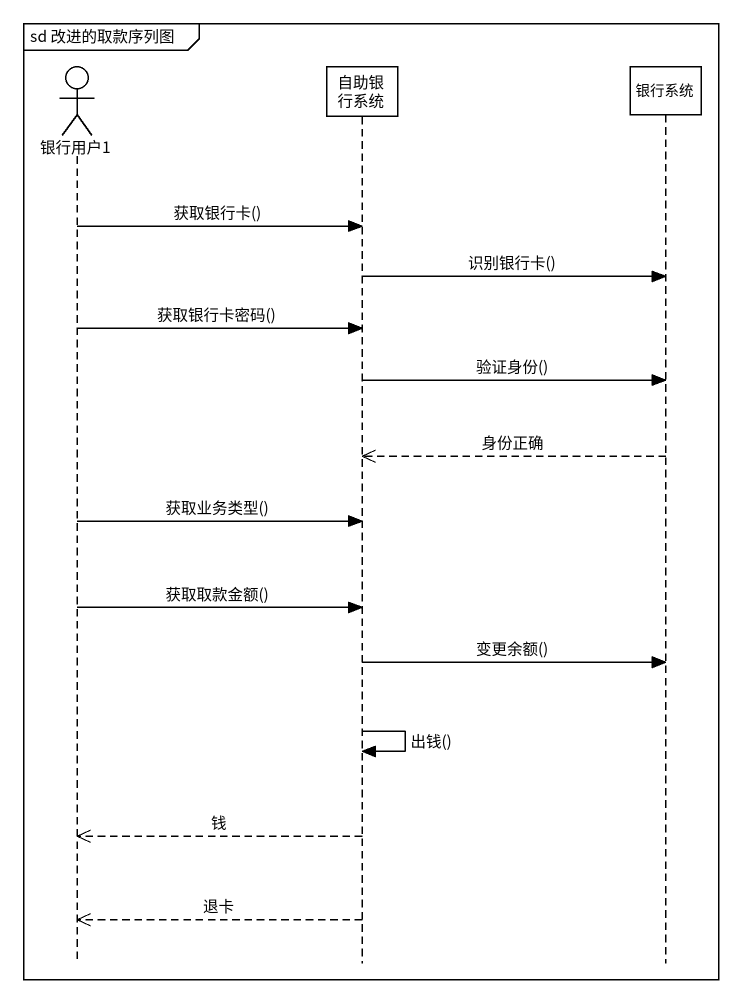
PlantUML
@startuml
mainframe sd 改进的取款序列图
hide footbox
actor 银行用户1
participant 自助银行系统
participant 银行系统

银行用户1 -> 自助银行系统 : 获取银行卡()
自助银行系统 -> 银行系统 : 识别银行卡()
银行用户1 -> 自助银行系统 : 获取银行卡密码()
自助银行系统 -> 银行系统 : 验证身份()
银行系统 -->> 自助银行系统 : 身份正确
银行用户1 -> 自助银行系统 : 获取业务类型()
银行用户1 -> 自助银行系统 : 获取取款金额()
自助银行系统 -> 银行系统 : 变更余额()
自助银行系统 -> 自助银行系统 : 出钱()
自助银行系统 -->> 银行用户1 : 钱
自助银行系统 -->> 银行用户1 : 退卡
@enduml
